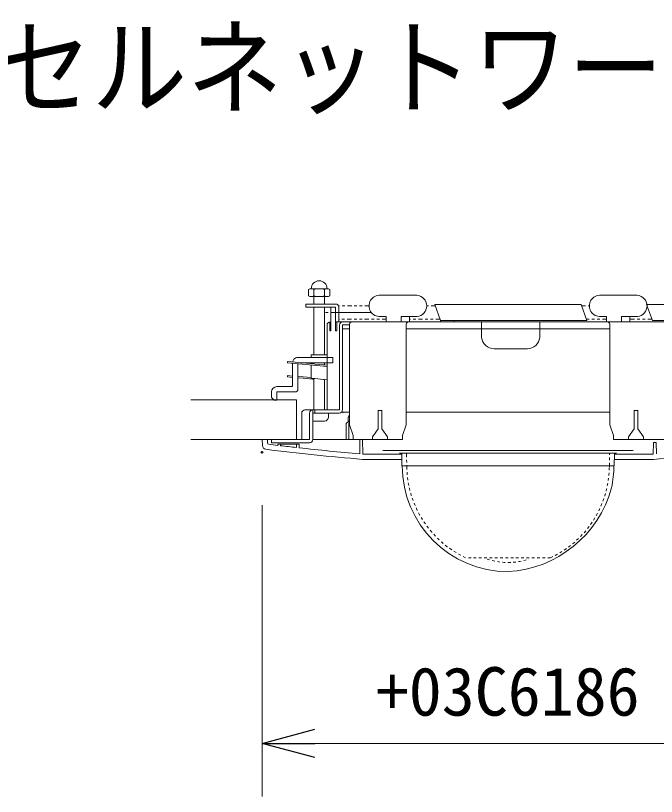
# Model space of a CAD drawing. Units: millimetres, scale not verified. Extents: x -63 to 62, y -57 to 57.
# Drawn here: x -20.4 to 3.83, y 27.29 to 56.79 of the extents above; entities that cross this region are included whole.
import ezdxf
from ezdxf.enums import TextEntityAlignment as Align

# ---------------------------------------------------------------- set-up
doc = ezdxf.new("R2010")
doc.units = ezdxf.units.MM
doc.header["$LTSCALE"] = 0.125
doc.header["$PDMODE"] = 32
doc.header["$PDSIZE"] = 0.0625
for name, pattern in [('USER1', [1.4, 0.7, -0.7]), ('USER2', [2.5, 1.25, -0.25, 0.25, -0.25, 0.25, -0.25]), ('USER3', [14.01, 12, -1, 0.01, -1])]:
    doc.linetypes.add(name, pattern=pattern)
for name, color, linetype in [('0-0_0', 7, 'Continuous'), ('0-3_MOJI1', 7, 'Continuous'), ('0-5_Defpoints', 7, 'Continuous')]:
    doc.layers.add(name, color=color, linetype=linetype)
doc.layers.add('0-2_GAIKEI', color=1, linetype='Continuous', lineweight=18)
doc.layers.add('0-6_SUNPO', color=7, linetype='Continuous', lineweight=18)
doc.styles.add('ＭＳ ゴシック', font='')
doc.styles.get('ＭＳ ゴシック').set_extended_font_data('MS Gothic')

# ---------------------------------------------------------------- blocks, each defined once
blk = doc.blocks.new('_OPEN30')
at = {"layer": '0-0_0'}
blk.add_line((0, 0), (-1, 0), dxfattribs=at)
blk.add_lwpolyline([(-1, 0.26795), (0, 0), (-1, -0.26795)], dxfattribs=at)
blk = doc.blocks.new('D4')
at = {"layer": '0-5_Defpoints'}
for p in [(-10.0456, 20.2673), (8.5544, 20.2673), (8.5544, 9.2673)]:
    blk.add_point(p, dxfattribs=at)
at = {"layer": '0-6_SUNPO'}
for p, q in [((-10.0456, 18.2673), (-10.0456, 7.2673)), ((8.5544, 18.2673), (8.5544, 7.2673)), ((-8.0456, 9.2673), (6.5544, 9.2673))]:
    blk.add_line(p, q, dxfattribs=at)
at = {"layer": '0-6_SUNPO', "xscale": 2, "yscale": 2, "rotation": 180}
blk.add_blockref('_OPEN30', (-10.0456, 9.2673), dxfattribs=at)
at = {"layer": '0-6_SUNPO', "xscale": 2, "yscale": 2}
blk.add_blockref('_OPEN30', (8.5544, 9.2673), dxfattribs=at)
at = {"layer": '0-6_SUNPO', "style": 'ＭＳ ゴシック'}
blk.add_text('+03C6186', height=1.833, dxfattribs=at).set_placement((-5.7456, 9.7673), align=Align.BOTTOM_LEFT)

msp = doc.modelspace()

# ---------------------------------------------------------------- linework, layer by layer
at = {"layer": '0-2_GAIKEI'}
for p, q in [((-9.2194, 46.4765), (-9.2685, 46.4765)), ((-9.1185, 46.4765), (-9.2194, 46.4765)), ((-9.176, 46.4765), (-9.121, 46.4447)), ((-9.121, 46.2082), (-9.121, 46.4447)), ((-8.9185, 46.4765), (-9.1185, 46.4765)), ((-8.7185, 46.4765), (-8.9185, 46.4765)), ((-8.5685, 46.4765), (-8.7185, 46.4765)), ((-8.716, 46.4447), (-8.661, 46.4765)), ((-8.716, 46.2082), (-8.716, 46.4447)), ((-9.2685, 46.1765), (-9.0785, 46.1765)), ((-9.176, 46.1765), (-9.121, 46.2082)), ((-9.1185, 46.1765), (-9.1185, 45.8965)), ((-9.0785, 46.1765), (-8.7585, 46.1765)), ((-8.7585, 46.1765), (-8.5685, 46.1765)), ((-8.7185, 46.1765), (-8.7185, 45.8965)), ((-8.661, 46.1765), (-8.716, 46.2082)), ((-5.2233, 46.2265), (-6.5976, 46.2265)), ((3.107, 46.2265), (1.7328, 46.2265)), ((-9.4185, 45.7765), (-9.4185, 45.8965)), ((-9.4184, 45.8965), (-9.0785, 45.8965)), ((-9.4184, 45.7765), (-9.0785, 45.7765)), ((-9.1185, 45.8965), (-9.2685, 45.8965)), ((-9.1185, 45.8965), (-9.2685, 45.8965)), ((-9.0785, 45.8965), (-9.1185, 45.8965)), ((-9.0785, 45.8965), (-9.1185, 45.8965)), ((-9.1185, 45.7765), (-9.1185, 43.9765)), ((-9.0785, 45.8965), (-8.7585, 45.8965)), ((-8.9185, 45.8965), (-9.0785, 45.8965)), ((-8.9185, 45.8965), (-9.0785, 45.8965)), ((-9.0785, 45.7765), (-8.7585, 45.7765)), ((-8.7585, 45.8965), (-8.9185, 45.8965)), ((-8.7585, 45.8965), (-8.9185, 45.8965)), ((-8.7585, 45.8965), (-8.4986, 45.8965)), ((-8.7185, 45.8965), (-8.7585, 45.8965)), ((-8.7185, 45.8965), (-8.7585, 45.8965)), ((-8.7585, 45.7765), (-8.4735, 45.7765)), ((-8.5685, 45.8965), (-8.7185, 45.8965)), ((-8.5685, 45.8965), (-8.7185, 45.8965)), ((-8.7185, 45.7765), (-8.7185, 43.9765)), ((-8.4986, 45.8965), (-8.3017, 45.8965)), ((-8.4735, 45.7765), (-8.2999, 45.7765)), ((-8.4735, 45.2265), (-8.4735, 45.7765)), ((-8.2999, 45.2265), (-8.2999, 45.7765)), ((-8.1817, 45.7765), (-8.1817, 45.3265)), ((-4.5525, 45.8754), (0.9812, 45.8754)), ((-4.5525, 45.8754), (-4.3342, 45.2755)), ((0.9812, 45.8754), (1.1996, 45.2755)), ((3.4586, 45.8754), (4.31, 45.8754)), ((-8.5125, 44.8865), (-8.5125, 45.2265)), ((-8.4735, 45.2265), (-8.4911, 45.2265)), ((-8.4735, 44.8865), (-8.4735, 45.2265)), ((-8.252, 45.2265), (-8.2999, 45.2265)), ((-8.2999, 45.2265), (-8.2999, 44.8865)), ((-8.252, 44.8865), (-8.252, 45.2265)), ((-8.1817, 45.2265), (-8.252, 45.2265)), ((-8.1817, 45.3265), (-8.1817, 45.2265)), ((-8.1523, 45.2265), (-8.1817, 45.2265)), ((-7.6829, 45.2265), (-8.1523, 45.2265)), ((-6.5976, 45.4265), (-6.3874, 45.4265)), ((-6.3874, 45.4265), (-6.3874, 45.3265)), ((-6.3874, 45.3265), (-6.3874, 45.2265)), ((-5.2185, 45.4265), (-5.8235, 45.4265)), ((-5.8235, 45.4265), (-5.8235, 45.2265)), ((-5.502, 45.3263), (-5.502, 45.4265)), ((-5.502, 45.2265), (-5.502, 45.3263)), ((-4.3342, 45.2755), (1.1996, 45.2755)), ((-4.3286, 45.2265), (-4.3286, 45.2755)), ((-3.8286, 45.2755), (-3.8286, 45.2265)), ((1.7328, 45.4265), (1.943, 45.4265)), ((1.943, 45.4265), (1.943, 45.3265)), ((1.943, 45.3265), (1.943, 45.2265)), ((3.1119, 45.4265), (2.5068, 45.4265)), ((2.5068, 45.2265), (2.5068, 45.4265)), ((2.8283, 45.4265), (2.8283, 45.3265)), ((2.8283, 45.3265), (2.8283, 45.2265)), ((3.677, 45.2755), (4.5283, 45.2755)), ((-8.6211, 43.6765), (-8.6211, 45.0965)), ((-8.4735, 44.8865), (-8.5125, 44.8865)), ((-8.2999, 44.8865), (-8.252, 44.8865)), ((-8.1541, 41.8965), (-8.1541, 45.0965)), ((-8.0341, 45.1065), (-7.8059, 45.1065)), ((-8.0341, 41.9065), (-8.0341, 45.1065)), ((-8.0341, 44.956), (-7.7749, 44.956)), ((-7.8059, 45.1065), (-7.7749, 45.1065)), ((-9.2185, 43.8765), (-9.2185, 43.9765)), ((-8.6185, 43.9765), (-8.7185, 43.9765)), ((-8.6185, 43.9765), (-8.7185, 43.9765)), ((-8.6185, 43.9765), (-8.6185, 43.8765)), ((-10.1185, 43.7199), (-10.1185, 43.6697)), ((-9.6808, 43.6816), (-10.1185, 43.7199)), ((-9.7062, 43.6336), (-10.1185, 43.6697)), ((-9.7227, 43.8765), (-9.6227, 43.8765)), ((-9.1185, 43.6324), (-9.6808, 43.6816)), ((-9.6227, 43.8765), (-9.2185, 43.8765)), ((-9.6227, 43.6765), (-9.1185, 43.6765)), ((-9.2185, 43.8765), (-8.4029, 43.8765)), ((-9.1185, 43.6324), (-9.1185, 43.6765)), ((-9.1185, 43.6765), (-9.0785, 43.6765)), ((-8.7185, 43.6765), (-8.4029, 43.6765)), ((-8.7185, 43.5974), (-8.7185, 43.6765)), ((-8.6211, 41.8965), (-8.6211, 43.6765)), ((-8.4029, 43.8765), (-8.4029, 43.6765)), ((-9.9227, 43.4765), (-9.9227, 43.6525)), ((-9.7227, 43.4765), (-9.7227, 43.6349)), ((-9.7227, 42.6765), (-9.7227, 43.4765)), ((-8.6211, 43.5387), (-9.7062, 43.6336)), ((-9.2174, 43.5908), (-9.2174, 43.0889)), ((-9.0785, 43.6289), (-9.1185, 43.6324)), ((-8.7585, 43.6009), (-9.0785, 43.6289)), ((-8.7185, 43.5974), (-8.7585, 43.6009)), ((-8.6211, 43.5889), (-8.7185, 43.5974)), ((-10.1185, 43.1928), (-10.1185, 43.1431)), ((-9.9227, 43.176), (-10.1185, 43.1928)), ((-9.9227, 43.1258), (-10.1185, 43.1431)), ((-9.5185, 43.1412), (-9.7185, 43.1584)), ((-9.5185, 43.0902), (-9.7185, 43.1078)), ((-9.2181, 43.1163), (-9.5185, 43.1412)), ((-9.1729, 43.0599), (-9.5185, 43.0902)), ((-9.0785, 43.0768), (-9.2174, 43.0889)), ((-9.1185, 43.0803), (-9.1185, 41.8965)), ((-8.7585, 43.0488), (-9.0785, 43.0768)), ((-9.1685, 43.0599), (-9.1729, 43.0599)), ((-9.1185, 43.058), (-9.1685, 43.0599)), ((-8.7185, 43.0453), (-8.7585, 43.0488)), ((-8.7185, 43.0453), (-8.7185, 41.8965)), ((-8.6211, 43.0367), (-8.7185, 43.0453)), ((-10.7227, 42.5765), (-10.7227, 42.3693)), ((-10.5227, 42.5765), (-9.8227, 42.5765)), ((-10.5227, 42.5765), (-10.5227, 42.3765)), ((-10.5227, 42.2693), (-10.5227, 42.5765)), ((-10.6227, 42.2693), (-10.7227, 42.3693)), ((-10.6227, 42.2693), (-10.5227, 42.2693)), ((-9.4286, 41.8965), (-9.4582, 41.8965)), ((-9.1648, 41.8965), (-9.4286, 41.8965)), ((-9.1185, 41.8965), (-9.1648, 41.8965)), ((-9.1648, 41.7765), (-9.1648, 41.8965)), ((-9.0785, 41.8965), (-9.1185, 41.8965)), ((-9.078, 41.8965), (-9.0785, 41.8965)), ((-8.7585, 41.8965), (-9.078, 41.8965)), ((-9.078, 41.7765), (-9.078, 41.8965)), ((-8.7185, 41.8965), (-8.7585, 41.8965)), ((-8.6211, 41.8965), (-8.7185, 41.8965)), ((-8.4986, 41.8965), (-8.6211, 41.8965)), ((-8.1541, 41.8965), (-8.4986, 41.8965)), ((-9.5782, 40.7765), (-9.5782, 41.7765)), ((-9.2848, 40.7765), (-9.2848, 41.7765)), ((-9.1648, 41.4838), (-9.1648, 41.7765)), ((-9.078, 41.7765), (-9.1648, 41.7765)), ((-8.4986, 41.7765), (-9.078, 41.7765)), ((-8.5685, 41.6265), (-8.5685, 41.7765)), ((-8.1641, 41.7765), (-8.4986, 41.7765)), ((-7.7749, 41.8112), (-8.0273, 41.8112)), ((-7.7749, 41.7125), (-7.8286, 41.6265)), ((-7.8286, 41.6265), (-7.8286, 41.6265)), ((-7.827, 41.448), (-7.8286, 41.6265)), ((-7.8036, 41.6265), (-7.8036, 41.6265)), ((-6.6906, 41.8765), (-6.6906, 41.6549)), ((-6.5492, 41.8765), (-6.6906, 41.8765)), ((-6.6906, 41.6549), (-6.6906, 41.1765)), ((-6.5492, 41.1765), (-6.5492, 41.8765)), ((2.9919, 41.677), (2.9919, 41.1765)), ((3.1333, 41.1765), (3.1333, 41.8765)), ((-9.1648, 40.7765), (-9.1648, 41.4838)), ((-9.1185, 41.4765), (-8.7185, 41.4765)), ((-7.8924, 41.377), (-7.8004, 41.477)), ((-7.8924, 41.377), (-7.8004, 41.477)), ((-7.8924, 41.377), (-7.8924, 40.7765)), ((-7.8004, 41.477), (-7.7749, 41.477)), ((-7.7749, 41.4168), (-7.8004, 41.377)), ((-7.8004, 41.377), (-7.8004, 40.7765)), ((-6.805, 41.0147), (-6.9027, 40.8765)), ((-6.6906, 41.1765), (-6.805, 41.0147)), ((-6.337, 40.8765), (-6.5492, 41.1765)), ((2.9919, 41.1765), (2.7798, 40.8765)), ((3.3454, 40.8765), (3.1333, 41.1765)), ((-6.9027, 40.7765), (-6.9027, 40.8765)), ((-6.337, 40.7765), (-6.337, 40.8765)), ((2.7798, 40.8765), (2.7798, 40.7765)), ((3.3454, 40.8765), (3.3454, 40.7765)), ((-5.8785, 40.2653), (-5.8736, 40.2653)), ((2.3213, 40.2653), (-5.8736, 40.2653))]:
    msp.add_line(p, q, dxfattribs=at)
at = {"layer": '0-2_GAIKEI', "linetype": 'USER2'}
for p, q in [((-7.0337, 45.8265), (-8.1817, 45.8265)), ((-4.5346, 45.8263), (-4.8539, 45.8263)), ((0.9993, 45.8257), (1.2967, 45.8257)), ((-6.3874, 45.3265), (-8.1817, 45.3265)), ((-4.3526, 45.3263), (-5.502, 45.3263)), ((1.943, 45.3265), (1.1811, 45.3265)), ((3.6584, 45.3265), (2.8283, 45.3265)), ((-5.6168, 40.2659), (-5.6084, 39.7387)), ((2.0512, 39.7387), (2.0595, 40.2659))]:
    msp.add_line(p, q, dxfattribs=at)
at = {"layer": '0-2_GAIKEI', "linetype": 'USER3'}
msp.add_line((-6.9547, 45.5765), (-8.6977, 45.5765), dxfattribs=at)
at = {"layer": '0-2_GAIKEI', "color": 7}
for p, q in [((-7.7749, 45.0965), (-7.7704, 45.1366)), ((-7.7704, 45.1366), (-7.7573, 45.1729)), ((-7.7573, 45.1729), (-7.737, 45.2016)), ((-7.737, 45.2016), (-7.7113, 45.2201)), ((-7.7113, 45.2201), (-7.6829, 45.2265)), ((-6.3874, 45.2265), (-7.6829, 45.2265)), ((4.1256, 45.2265), (-5.7825, 45.2265)), ((-5.6299, 45.0965), (-5.6254, 45.1366)), ((-5.6254, 45.1366), (-5.6124, 45.1729)), ((-5.6124, 45.1729), (-5.592, 45.2016)), ((-5.592, 45.2016), (-5.5664, 45.2201)), ((-5.502, 45.2265), (-5.5431, 45.2265)), ((-2.7764, 44.6299), (-2.7764, 45.2265)), ((-0.5809, 44.6299), (-0.5809, 45.2265)), ((1.9858, 45.2265), (1.9448, 45.2265)), ((2.0091, 45.2201), (2.0348, 45.2016)), ((2.0348, 45.2016), (2.0551, 45.1729)), ((2.0551, 45.1729), (2.0682, 45.1366)), ((2.0682, 45.1366), (2.0726, 45.0965)), ((-7.7749, 45.1065), (-7.7749, 41.3265)), ((-5.6299, 41.3265), (-5.6299, 45.1065)), ((2.0726, 44.956), (-5.6299, 44.956)), ((2.0726, 45.1065), (2.0726, 41.3265)), ((-2.3086, 44.2058), (-1.0486, 44.2058)), ((-13.7722, 42.2765), (-9.7786, 42.2765)), ((-9.7786, 41.6813), (-9.7786, 42.2765)), ((-9.7786, 40.9073), (-9.7786, 41.6813)), ((-5.6299, 41.8112), (2.0726, 41.8112)), ((-7.7749, 41.3265), (-7.6334, 40.9265)), ((-5.7714, 40.9265), (-5.6299, 41.3265)), ((-13.7722, 40.7765), (-9.7786, 40.7765)), ((-11.0786, 40.7765), (-9.3314, 40.7765)), ((-11.0786, 40.7765), (-10.8786, 40.7765)), ((-11.0668, 40.5497), (-11.0786, 40.7765)), ((-10.8715, 40.6439), (-10.8786, 40.7765)), ((-10.8786, 40.7765), (-10.8784, 40.7765)), ((-9.5782, 40.7765), (-10.7238, 40.7765)), ((-10.7238, 40.7765), (-10.7238, 40.6565)), ((-9.7786, 40.7765), (-9.7786, 40.9073)), ((-9.5486, 40.7765), (-9.5782, 40.7765)), ((-9.5486, 40.7765), (-9.3314, 40.7765)), ((-9.3314, 40.7765), (-9.2848, 40.7765)), ((-9.1648, 40.7765), (-5.7714, 40.7765)), ((-7.6334, 40.9265), (-7.6334, 40.7765)), ((-7.3778, 40.7765), (-7.3872, 40.2366)), ((-7.2699, 40.2265), (-7.2795, 40.7765)), ((-5.7714, 40.7765), (-5.7714, 40.9265)), ((5.9013, 40.7765), (2.2141, 40.7765)), ((-9.5486, 40.6565), (-10.7238, 40.6565)), ((-10.4786, 40.6065), (-10.4786, 40.5549)), ((-10.4786, 40.6065), (-10.3786, 40.6065)), ((-10.4786, 40.6065), (-10.3786, 40.6065)), ((-10.3786, 40.6065), (-10.3786, 40.5431)), ((-10.3786, 40.6065), (-10.2786, 40.6065)), ((-9.7786, 40.6065), (-9.6786, 40.6065)), ((-9.6786, 40.6065), (-9.6786, 40.4632)), ((-9.2848, 40.6565), (-9.5486, 40.6565)), ((3.7201, 40.6565), (3.7126, 40.2265)), ((3.8299, 40.2366), (3.8226, 40.6565)), ((-7.2699, 40.2265), (-5.8786, 40.2265)), ((-6.4507, 40.3595), (2.8935, 40.3595)), ((-5.797, 40.2265), (-5.8786, 40.2265)), ((-5.7886, 39.7865), (-5.7978, 40.2659)), ((2.2405, 40.2659), (2.2314, 39.7865)), ((2.3214, 40.2265), (2.2397, 40.2265)), ((2.3214, 40.2265), (3.7126, 40.2265)), ((-7.2774, 40.0265), (-7.2765, 40.0265)), ((-7.2765, 40.0265), (-5.7932, 40.0265)), ((2.2359, 40.0265), (3.3247, 40.0265)), ((3.3247, 40.0265), (3.7192, 40.0265)), ((3.7192, 40.0265), (3.7201, 40.0265)), ((-5.7886, 39.7865), (-5.7786, 39.7865)), ((-5.7786, 39.7865), (-5.7786, 39.7865)), ((-5.7786, 39.7864), (2.2214, 39.7864)), ((2.2314, 39.7865), (2.2314, 39.7865))]:
    msp.add_line(p, q, dxfattribs=at)
at = {"layer": '0-2_GAIKEI', "color": 7, "linetype": 'USER2'}
for p, q in [((3.8226, 40.6565), (3.8214, 40.6613)), ((-7.2701, 40.2265), (-7.2699, 40.2265)), ((-7.2701, 40.2265), (-7.2699, 40.2265)), ((3.7126, 40.2265), (3.7128, 40.2265)), ((-7.2786, 40.0265), (-7.2774, 40.0265)), ((3.7201, 40.0265), (3.7214, 40.0265))]:
    msp.add_line(p, q, dxfattribs=at)
at = {"layer": '0-2_GAIKEI', "linetype": 'USER1'}
msp.add_line((-0.1786, 36.3067), (-3.3786, 36.3067), dxfattribs=at)
at = {"layer": '0-2_GAIKEI'}
for points in [[(-9.2685, 46.1765), (-9.3235, 46.2082), (-9.3235, 46.4447), (-9.2685, 46.4765)], [(-8.5685, 46.1765), (-8.5135, 46.2082), (-8.5135, 46.4447), (-8.5685, 46.4765)], [(-8.7185, 45.7765), (-8.7185, 43.9765), (-8.7585, 43.9765)], [(3.4586, 45.8754), (3.5674, 45.5765), (3.677, 45.2755)], [(-8.7585, 43.9765), (-9.0785, 43.9765), (-9.2185, 43.9765)], [(-9.0785, 43.6765), (-8.7585, 43.6765), (-8.7185, 43.6765)], [(-10.5227, 42.7765), (-9.9227, 42.7765), (-9.9227, 43.4765)], [(3.1333, 41.8765), (2.9919, 41.8765), (2.9919, 41.677)]]:
    msp.add_lwpolyline(points, dxfattribs=at)
at = {"layer": '0-2_GAIKEI', "color": 7}
for points in [[(-5.7825, 45.2265), (-5.8235, 45.2265), (-6.3874, 45.2265)], [(2.0726, 41.3265), (2.2141, 40.9265), (2.2141, 40.7765)], [(-10.2786, 40.6065), (-9.7786, 40.6065), (-9.7786, 40.4743)], [(2.2314, 39.7865), (2.2214, 39.7865), (2.2214, 39.7865)]]:
    msp.add_lwpolyline(points, dxfattribs=at)
at = {"layer": '0-2_GAIKEI', "color": 7, "linetype": 'USER2'}
msp.add_lwpolyline([(3.8214, 40.6613), (3.7214, 40.6613), (3.7201, 40.6565)], dxfattribs=at)
at = {"layer": '0-2_GAIKEI'}
for centre, radius, start, end in [((-8.9185, 46.4765), 0.3009, 0, 180), ((-8.9185, 45.8149), 0.6616, 72.17591, 107.82409), ((-8.9185, 46.838), 0.6616, 252.17591, 287.82409), ((-6.6322, 45.8265), 0.4015, 85.056, 274.944), ((-5.2554, 45.8263), 0.4015, 275.27786, 85.41404), ((1.6982, 45.8265), 0.4015, 85.056, 274.944), ((3.0749, 45.8263), 0.4015, 275.27786, 85.41404), ((-8.3017, 45.7765), 0.12, 0, 90), ((-8.4911, 45.0965), 0.13, 90, 180), ((-8.0241, 45.0965), 0.13, 90, 180), ((-9.7227, 43.6765), 0.2, 154.48578, 172.50238), ((-9.7227, 43.6765), 0.2, 138.09859, 154.48578), ((-9.7227, 43.6765), 0.2, 90, 138.09859), ((-10.5227, 42.5765), 0.2, 90, 180), ((-10.5227, 42.5765), 0.2, 90, 180), ((-9.8227, 42.6765), 0.1, 270, 0), ((-9.4582, 41.7765), 0.12, 90, 180), ((-9.1648, 41.7765), 0.12, 90, 180), ((-8.1641, 41.9065), 0.13, 270, 0), ((-8.7185, 41.6265), 0.15, 270, 0), ((-7.8832, 41.9455), 0.2, 212.04511, 230.19485), ((-9.1185, 41.6265), 0.15, 252.01221, 270), ((-5.8785, 40.2853), 0.02, 251.88625, 270)]:
    msp.add_arc(centre, radius, start, end, dxfattribs=at)
at = {"layer": '0-2_GAIKEI', "color": 7}
for centre, radius, start, end in [((-2.3075, 44.677), 0.4712, 185.74111, 269.86407), ((-1.0498, 44.677), 0.4712, 270.13593, 354.25889), ((-9.2848, 40.7765), 0.12, 270, 0), ((-10.917, 40.5576), 0.15, 183, 262.97905), ((-10.8216, 40.6466), 0.05, 183.0882, 263.02719), ((1.2879, 139.6589), 99.8, 263.02719, 263.22899), ((1.2879, 139.6589), 99.8, 263.2868, 263.63352), ((1.2879, 139.6589), 99.8, 263.69129, 265.01327), ((1.2879, 139.6589), 100, 262.97905, 265.08447), ((-6.4507, 40.5095), 0.15, 242.53999, 270), ((2.8935, 40.5095), 0.15, 270, 297.46001), ((-4.8452, 139.6589), 100, 274.91553, 277.02095), ((1.2879, 139.6589), 100, 265.08447, 265.08496), ((-7.2774, 40.0565), 0.03, 265.08496, 270), ((3.7201, 40.0565), 0.03, 270, 274.91504), ((-4.8452, 139.6589), 100, 274.91504, 274.91553), ((-1.7786, 39.7865), 4, 180.0007, 270), ((-1.7786, 39.7865), 4, 348.01054, 0), ((-2.0198, 40.0842), 4.3045, 273.21172, 344.79882)]:
    msp.add_arc(centre, radius, start, end, dxfattribs=at)
at = {"layer": '0-2_GAIKEI', "color": 7, "linetype": 'USER2'}
for centre, start, end in [((1.2879, 139.6589), 265.08496, 265.08569), ((-4.8452, 139.6589), 274.91431, 274.91504)]:
    msp.add_arc(centre, 100, start, end, dxfattribs=at)
at = {"layer": '0-2_GAIKEI', "linetype": 'USER1'}
for centre, radius, start, end in [((-1.7405, 39.8113), 3.8686, 181.07566, 244.94813), ((-1.7786, 39.7865), 3.83, 294.68927, 358.89504), ((-1.7786, 38.5828), 2.4524, 251.18803, 270), ((-1.7786, 38.5828), 2.4524, 270, 288.81197)]:
    msp.add_arc(centre, radius, start, end, dxfattribs=at)

# ---------------------------------------------------------------- block references
at = {"layer": '0-6_SUNPO'}
msp.add_blockref('D4', (-1.033, 20.0263), dxfattribs=at)

# ---------------------------------------------------------------- texts
at = {"layer": '0-3_MOJI1', "style": 'ＭＳ ゴシック', "width": 0.9}
msp.add_text('メガピクセルネットワークカメラ（埋込型金具付）', height=2.933, dxfattribs=at).set_placement((-35.5165, 52.49), align=Align.BOTTOM_LEFT)

doc.saveas('drawing.dxf')
